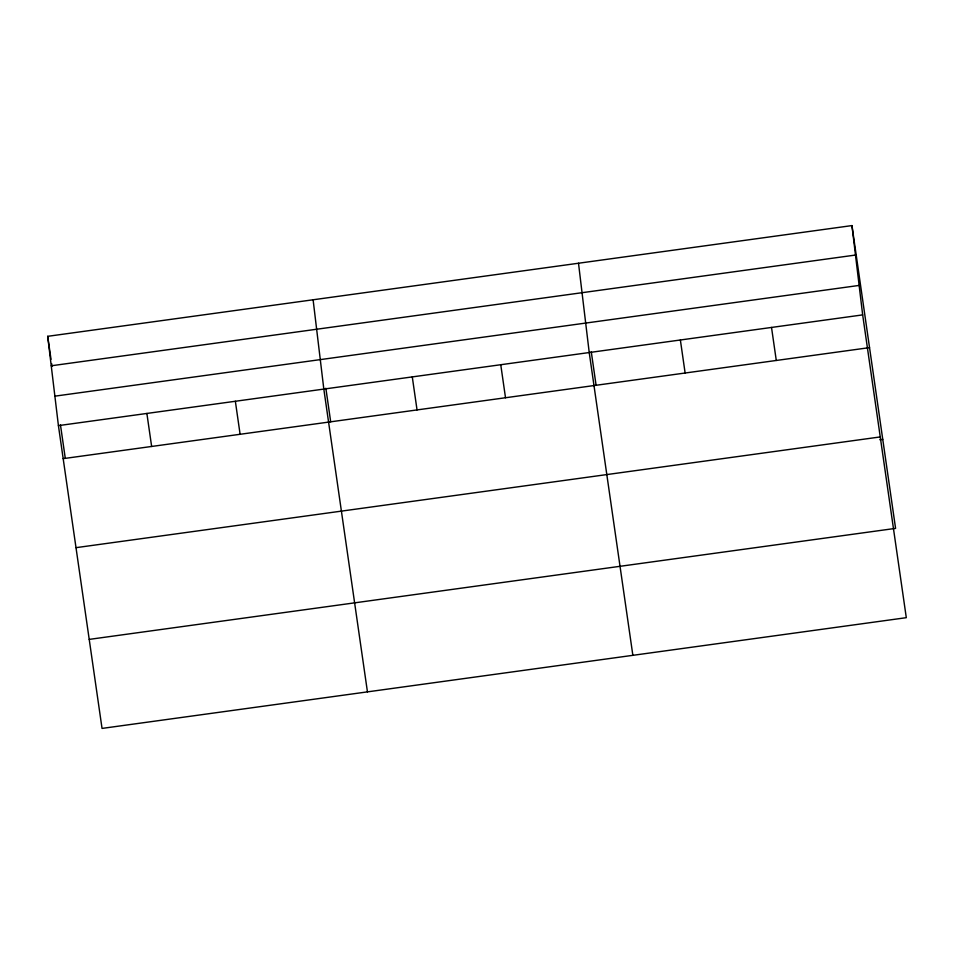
<?xml version="1.0" encoding="UTF-8"?>
<svg xmlns="http://www.w3.org/2000/svg" width="954" height="954" viewBox="0 0 954 954"><rect width="100%" height="100%" fill="white"/><g stroke="black" fill="none" stroke-linecap="round" stroke-linejoin="round"><path stroke-width="1.43" d="M851.958 225.585L862.666 314.892L906.3 617.679L102.042 728.415L58.421 425.627L47.7 336.321L851.958 225.585L895.579 528.373L89.223 639.395M51.242 365.787L855.488 255.052M54.879 396.16L859.137 285.425M58.421 425.627L862.666 314.892M63.167 458.647L869.535 347.626M75.998 547.668L880.256 436.932M879.815 439.746L882.76 439.341M771.524 327.449L776.282 360.457M680.369 339.994L685.127 373.014M591.253 351.704L596.095 385.273M632.86 655.326L589.226 352.551L578.506 263.232M500.755 364.726L505.513 397.735M412.283 376.902L417.041 409.922M325.851 388.242L330.692 421.811M367.445 691.877L323.823 389.089L313.103 299.771M235.352 401.264L240.11 434.285M146.88 413.452L151.638 446.46M47.7 336.321L51.015 359.288M51.635 363.593L52.041 366.455M60.448 424.792L65.289 458.361"/></g></svg>
